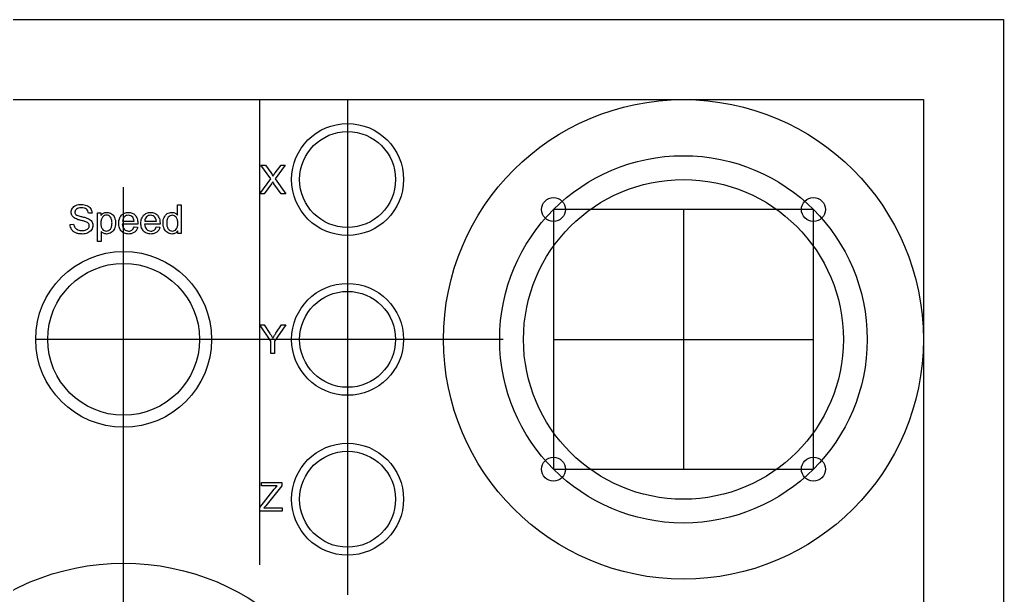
# Model space of a CAD drawing. Header units: millimetres. Extents: x 39 to 249, y 35 to 175.
# Drawn here: x 126.2 to 249.2, y 102.5 to 174.5 of the extents above; entities that cross this region are included whole.
import ezdxf

# ---------------------------------------------------------------- set-up
doc = ezdxf.new("R2010")
doc.units = ezdxf.units.MM
doc.layers.get('0').update_dxf_attribs({"linetype": 'CONTINUOUS'})

msp = doc.modelspace()

# ---------------------------------------------------------------- linework, layer by layer
for p, q in [((39.22, 174.54), (249.22, 174.54)), ((249.22, 174.54), (249.22, 34.54)), ((49.22, 164.54), (239.22, 164.54)), ((156.22, 164.54), (156.22, 106.35)), ((167.22, 164.54), (167.22, 102.56)), ((239.22, 164.54), (239.22, 44.54)), ((157.61, 154.61), (156.39, 156.33)), ((156.39, 156.33), (156.96, 156.33)), ((156.96, 156.33), (157.61, 155.41)), ((159.41, 156.33), (158.16, 154.64)), ((158.18, 155.38), (158.9, 156.33)), ((158.9, 156.33), (159.41, 156.33)), ((156.23, 152.75), (157.61, 154.61)), ((157.7, 154), (156.8, 152.75)), ((158.92, 152.75), (158.02, 154.02)), ((158.16, 154.64), (159.51, 152.75)), ((139.22, 44.54), (139.22, 153.6)), ((156.8, 152.75), (156.23, 152.75)), ((159.51, 152.75), (158.92, 152.75)), ((145.96, 150.08), (145.96, 151.36)), ((145.96, 151.36), (146.4, 151.36)), ((146.4, 151.36), (146.4, 147.78)), ((135.27, 150.35), (134.81, 150.32)), ((135.96, 146.79), (135.96, 150.38)), ((135.96, 150.38), (136.37, 150.38)), ((136.37, 150.38), (136.37, 150.04)), ((209.22, 150.79), (209.22, 118.29)), ((132.53, 148.93), (132.97, 148.97)), ((140.99, 148.97), (139.05, 148.97)), ((139.08, 149.33), (140.53, 149.33)), ((143.77, 148.97), (141.83, 148.97)), ((141.86, 149.33), (143.31, 149.33)), ((136.4, 148.05), (136.4, 146.79)), ((140.52, 148.62), (140.97, 148.56)), ((143.3, 148.62), (143.76, 148.56)), ((145.99, 147.78), (145.99, 148.11)), ((146.4, 147.78), (145.99, 147.78)), ((136.4, 146.79), (135.96, 146.79)), ((157.61, 134.3), (156.23, 136.36)), ((156.23, 136.36), (156.81, 136.36)), ((156.81, 136.36), (157.51, 135.28)), ((159.51, 136.36), (158.08, 134.3)), ((158.27, 135.31), (158.96, 136.36)), ((158.96, 136.36), (159.51, 136.36)), ((186.66, 134.54), (128.22, 134.54)), ((157.61, 132.78), (157.61, 134.3)), ((158.08, 134.3), (158.08, 132.78)), ((192.97, 134.54), (225.47, 134.54)), ((158.08, 132.78), (157.61, 132.78)), ((156.23, 113.5), (158.06, 115.79)), ((156.44, 116.21), (156.44, 116.64)), ((156.44, 116.64), (159, 116.64)), ((158.43, 116.21), (156.44, 116.21)), ((159, 116.21), (156.99, 113.73)), ((159, 116.64), (159, 116.21)), ((156.23, 113.06), (156.23, 113.5)), ((156.99, 113.73), (156.77, 113.48)), ((156.77, 113.48), (159.06, 113.48)), ((159.06, 113.48), (159.06, 113.06)), ((159.06, 113.06), (156.23, 113.06))]:
    msp.add_line(p, q)
msp.add_lwpolyline([(192.97, 118.29), (225.47, 118.29), (225.47, 150.79), (192.97, 150.79)], close=True)
for centre, radius in [((209.22, 134.54), 30), ((167.22, 154.54), 7), ((167.22, 154.54), 6), ((209.22, 134.54), 22.98), ((209.22, 134.54), 20), ((192.97, 150.79), 1.5), ((225.47, 150.79), 1.5), ((139.22, 134.54), 11), ((139.22, 134.54), 9.5), ((167.22, 134.54), 7), ((167.22, 134.54), 6), ((167.22, 114.54), 7), ((167.22, 114.54), 6), ((192.97, 118.29), 1.5), ((225.47, 118.29), 1.5), ((139.22, 76.54), 30)]:
    msp.add_circle(centre, radius)
for points, knots in [([(157.61, 155.41), (157.67, 155.33), (157.77, 155.18), (157.86, 155.03), (157.89, 154.97)], [0, 0, 0, 0, 0.03064257, 0.0525626, 0.0525626, 0.0525626, 0.0525626]), ([(157.89, 154.97), (157.94, 155.04), (158.03, 155.18), (158.13, 155.31), (158.18, 155.38)], [0, 0, 0, 0, 0.02385257, 0.04965976, 0.04965976, 0.04965976, 0.04965976]), ([(157.87, 154.26), (157.83, 154.21), (157.78, 154.12), (157.72, 154.03), (157.7, 154)], [0, 0, 0, 0, 0.01940918, 0.03183459, 0.03183459, 0.03183459, 0.03183459]), ([(158.02, 154.02), (158, 154.06), (157.94, 154.14), (157.89, 154.22), (157.87, 154.26)], [0, 0, 0, 0, 0.01381338, 0.02857783, 0.02857783, 0.02857783, 0.02857783]), ([(132.82, 150.94), (132.87, 151.02), (133, 151.17), (133.17, 151.26), (133.26, 151.3)], [0, 0, 0, 0, 0.02806026, 0.05810036, 0.05810036, 0.05810036, 0.05810036]), ([(133.26, 151.3), (133.37, 151.34), (133.58, 151.41), (133.81, 151.42), (133.92, 151.42)], [0, 0, 0, 0, 0.03250493, 0.06712456, 0.06712456, 0.06712456, 0.06712456]), ([(133.92, 151.42), (134.05, 151.42), (134.29, 151.41), (134.52, 151.33), (134.62, 151.29)], [0, 0, 0, 0, 0.03758192, 0.07170917, 0.07170917, 0.07170917, 0.07170917]), ([(134.62, 151.29), (134.72, 151.25), (134.9, 151.16), (135.03, 151), (135.09, 150.92)], [0, 0, 0, 0, 0.03120446, 0.06075912, 0.06075912, 0.06075912, 0.06075912]), ([(132.66, 150.44), (132.67, 150.53), (132.68, 150.71), (132.77, 150.86), (132.82, 150.94)], [0, 0, 0, 0, 0.02649511, 0.05352488, 0.05352488, 0.05352488, 0.05352488]), ([(132.79, 149.99), (132.75, 150.06), (132.68, 150.2), (132.67, 150.36), (132.66, 150.44)], [0, 0, 0, 0, 0.02310005, 0.04677764, 0.04677764, 0.04677764, 0.04677764]), ([(133.31, 150.85), (133.26, 150.79), (133.15, 150.69), (133.13, 150.54), (133.12, 150.47)], [0, 0, 0, 0, 0.02277703, 0.04395425, 0.04395425, 0.04395425, 0.04395425]), ([(133.12, 150.47), (133.12, 150.41), (133.13, 150.29), (133.22, 150.2), (133.26, 150.15)], [0, 0, 0, 0, 0.01791909, 0.03551004, 0.03551004, 0.03551004, 0.03551004]), ([(133.26, 150.15), (133.34, 150.11), (133.56, 149.98), (133.81, 149.93), (133.97, 149.9)], [0, 0, 0, 0, 0.02771981, 0.07619273, 0.07619273, 0.07619273, 0.07619273]), ([(133.94, 151.01), (133.81, 151), (133.59, 151), (133.4, 150.89), (133.31, 150.85)], [0, 0, 0, 0, 0.03734796, 0.06543398, 0.06543398, 0.06543398, 0.06543398]), ([(134.56, 150.83), (134.48, 150.88), (134.29, 151), (134.07, 151), (133.94, 151.01)], [0, 0, 0, 0, 0.02920653, 0.06568919, 0.06568919, 0.06568919, 0.06568919]), ([(134.81, 150.32), (134.8, 150.42), (134.76, 150.62), (134.63, 150.76), (134.56, 150.83)], [0, 0, 0, 0, 0.0308476, 0.05809241, 0.05809241, 0.05809241, 0.05809241]), ([(135.09, 150.92), (135.14, 150.83), (135.24, 150.66), (135.26, 150.46), (135.27, 150.35)], [0, 0, 0, 0, 0.02937694, 0.05963985, 0.05963985, 0.05963985, 0.05963985]), ([(136.37, 150.04), (136.41, 150.1), (136.5, 150.22), (136.63, 150.3), (136.69, 150.34)], [0, 0, 0, 0, 0.02294964, 0.04389238, 0.04389238, 0.04389238, 0.04389238]), ([(137.08, 150.09), (136.98, 150.08), (136.79, 150.05), (136.65, 149.9), (136.58, 149.83)], [0, 0, 0, 0, 0.02726014, 0.05770356, 0.05770356, 0.05770356, 0.05770356]), ([(136.69, 150.34), (136.75, 150.36), (136.89, 150.43), (137.04, 150.43), (137.12, 150.43)], [0, 0, 0, 0, 0.02106299, 0.04469118, 0.04469118, 0.04469118, 0.04469118]), ([(137.56, 149.84), (137.49, 149.92), (137.36, 150.05), (137.17, 150.08), (137.08, 150.09)], [0, 0, 0, 0, 0.02902421, 0.05607272, 0.05607272, 0.05607272, 0.05607272]), ([(137.12, 150.43), (137.22, 150.43), (137.43, 150.41), (137.61, 150.31), (137.7, 150.26)], [0, 0, 0, 0, 0.03154071, 0.06173948, 0.06173948, 0.06173948, 0.06173948]), ([(137.7, 150.26), (137.78, 150.2), (137.95, 150.07), (138.04, 149.88), (138.09, 149.78)], [0, 0, 0, 0, 0.03034198, 0.06228648, 0.06228648, 0.06228648, 0.06228648]), ([(138.6, 149.06), (138.61, 149.26), (138.63, 149.63), (138.84, 149.93), (138.94, 150.07)], [0, 0, 0, 0, 0.0587128, 0.1089822, 0.1089822, 0.1089822, 0.1089822]), ([(138.94, 150.07), (139.06, 150.18), (139.31, 150.39), (139.64, 150.42), (139.81, 150.43)], [0, 0, 0, 0, 0.04724184, 0.09677848, 0.09677848, 0.09677848, 0.09677848]), ([(139.82, 150.07), (139.72, 150.06), (139.53, 150.05), (139.38, 149.93), (139.31, 149.87)], [0, 0, 0, 0, 0.02831934, 0.05592095, 0.05592095, 0.05592095, 0.05592095]), ([(139.81, 150.43), (139.97, 150.42), (140.3, 150.39), (140.54, 150.18), (140.66, 150.08)], [0, 0, 0, 0, 0.04806304, 0.09419, 0.09419, 0.09419, 0.09419]), ([(140.36, 149.82), (140.28, 149.89), (140.13, 150.04), (139.92, 150.06), (139.82, 150.07)], [0, 0, 0, 0, 0.03072252, 0.06171402, 0.06171402, 0.06171402, 0.06171402]), ([(140.66, 150.08), (140.76, 149.94), (140.96, 149.64), (140.98, 149.28), (140.99, 149.08)], [0, 0, 0, 0, 0.0492546, 0.1068539, 0.1068539, 0.1068539, 0.1068539]), ([(141.38, 149.06), (141.39, 149.26), (141.41, 149.63), (141.62, 149.93), (141.72, 150.07)], [0, 0, 0, 0, 0.0587128, 0.1089822, 0.1089822, 0.1089822, 0.1089822]), ([(141.72, 150.07), (141.84, 150.18), (142.09, 150.39), (142.42, 150.42), (142.59, 150.43)], [0, 0, 0, 0, 0.04724184, 0.09677848, 0.09677848, 0.09677848, 0.09677848]), ([(142.6, 150.07), (142.5, 150.06), (142.31, 150.05), (142.16, 149.93), (142.09, 149.87)], [0, 0, 0, 0, 0.02831934, 0.05592095, 0.05592095, 0.05592095, 0.05592095]), ([(142.59, 150.43), (142.76, 150.42), (143.08, 150.39), (143.32, 150.18), (143.44, 150.08)], [0, 0, 0, 0, 0.04806304, 0.09419, 0.09419, 0.09419, 0.09419]), ([(143.14, 149.82), (143.06, 149.89), (142.91, 150.04), (142.7, 150.06), (142.6, 150.07)], [0, 0, 0, 0, 0.03072252, 0.06171402, 0.06171402, 0.06171402, 0.06171402]), ([(143.44, 150.08), (143.54, 149.94), (143.74, 149.64), (143.76, 149.28), (143.77, 149.08)], [0, 0, 0, 0, 0.0492546, 0.1068539, 0.1068539, 0.1068539, 0.1068539]), ([(144.28, 149.78), (144.33, 149.88), (144.42, 150.07), (144.58, 150.2), (144.67, 150.27)], [0, 0, 0, 0, 0.03226972, 0.06284055, 0.06284055, 0.06284055, 0.06284055]), ([(144.67, 150.27), (144.76, 150.31), (144.94, 150.41), (145.14, 150.43), (145.24, 150.43)], [0, 0, 0, 0, 0.03017693, 0.06092327, 0.06092327, 0.06092327, 0.06092327]), ([(145.29, 150.07), (145.19, 150.06), (145, 150.04), (144.87, 149.9), (144.8, 149.83)], [0, 0, 0, 0, 0.02754331, 0.05598322, 0.05598322, 0.05598322, 0.05598322]), ([(145.24, 150.43), (145.32, 150.43), (145.47, 150.42), (145.6, 150.36), (145.66, 150.34)], [0, 0, 0, 0, 0.02229323, 0.04324201, 0.04324201, 0.04324201, 0.04324201]), ([(145.79, 149.82), (145.72, 149.89), (145.58, 150.04), (145.38, 150.06), (145.29, 150.07)], [0, 0, 0, 0, 0.02954133, 0.05788249, 0.05788249, 0.05788249, 0.05788249]), ([(145.66, 150.34), (145.72, 150.3), (145.83, 150.23), (145.92, 150.13), (145.96, 150.08)], [0, 0, 0, 0, 0.02012923, 0.0396334, 0.0396334, 0.0396334, 0.0396334]), ([(132.72, 148.29), (132.67, 148.39), (132.56, 148.59), (132.54, 148.82), (132.53, 148.93)], [0, 0, 0, 0, 0.03348792, 0.06794109, 0.06794109, 0.06794109, 0.06794109]), ([(133.17, 149.66), (133.09, 149.7), (132.94, 149.79), (132.84, 149.93), (132.79, 149.99)], [0, 0, 0, 0, 0.02695823, 0.05114545, 0.05114545, 0.05114545, 0.05114545]), ([(132.97, 148.97), (132.98, 148.89), (133.01, 148.73), (133.08, 148.6), (133.12, 148.53)], [0, 0, 0, 0, 0.02500822, 0.04680576, 0.04680576, 0.04680576, 0.04680576]), ([(133.86, 149.43), (133.72, 149.47), (133.48, 149.52), (133.26, 149.62), (133.17, 149.66)], [0, 0, 0, 0, 0.04348091, 0.0727225, 0.0727225, 0.0727225, 0.0727225]), ([(134.5, 149.26), (134.42, 149.28), (134.21, 149.35), (134, 149.4), (133.86, 149.43)], [0, 0, 0, 0, 0.02421852, 0.06608958, 0.06608958, 0.06608958, 0.06608958]), ([(133.97, 149.9), (134.14, 149.86), (134.4, 149.8), (134.66, 149.7), (134.76, 149.67)], [0, 0, 0, 0, 0.05019029, 0.08252179, 0.08252179, 0.08252179, 0.08252179]), ([(134.82, 149.05), (134.78, 149.09), (134.69, 149.18), (134.56, 149.23), (134.5, 149.26)], [0, 0, 0, 0, 0.01735527, 0.03887813, 0.03887813, 0.03887813, 0.03887813]), ([(134.76, 149.67), (134.86, 149.62), (135.04, 149.53), (135.17, 149.37), (135.23, 149.3)], [0, 0, 0, 0, 0.03169019, 0.05938908, 0.05938908, 0.05938908, 0.05938908]), ([(134.92, 148.75), (134.91, 148.81), (134.91, 148.91), (134.85, 149), (134.82, 149.05)], [0, 0, 0, 0, 0.01596536, 0.0314486, 0.0314486, 0.0314486, 0.0314486]), ([(135.23, 149.3), (135.27, 149.23), (135.36, 149.07), (135.37, 148.89), (135.37, 148.79)], [0, 0, 0, 0, 0.02626635, 0.05365075, 0.05365075, 0.05365075, 0.05365075]), ([(136.58, 149.83), (136.52, 149.72), (136.38, 149.49), (136.37, 149.22), (136.36, 149.06)], [0, 0, 0, 0, 0.03604417, 0.08047166, 0.08047166, 0.08047166, 0.08047166]), ([(136.36, 149.06), (136.37, 148.92), (136.37, 148.65), (136.51, 148.42), (136.57, 148.32)], [0, 0, 0, 0, 0.04381193, 0.07784975, 0.07784975, 0.07784975, 0.07784975]), ([(137.77, 149.1), (137.76, 149.25), (137.76, 149.52), (137.62, 149.74), (137.56, 149.84)], [0, 0, 0, 0, 0.04363362, 0.07809477, 0.07809477, 0.07809477, 0.07809477]), ([(137.56, 148.33), (137.62, 148.44), (137.76, 148.67), (137.76, 148.95), (137.77, 149.1)], [0, 0, 0, 0, 0.03525268, 0.08074948, 0.08074948, 0.08074948, 0.08074948]), ([(138.22, 149.1), (138.21, 148.97), (138.2, 148.72), (138.11, 148.49), (138.07, 148.38)], [0, 0, 0, 0, 0.03797949, 0.07347816, 0.07347816, 0.07347816, 0.07347816]), ([(138.09, 149.78), (138.12, 149.67), (138.2, 149.45), (138.21, 149.22), (138.22, 149.1)], [0, 0, 0, 0, 0.03403613, 0.06979676, 0.06979676, 0.06979676, 0.06979676]), ([(138.93, 148.07), (138.84, 148.21), (138.63, 148.5), (138.61, 148.86), (138.6, 149.06)], [0, 0, 0, 0, 0.0489463, 0.1057435, 0.1057435, 0.1057435, 0.1057435]), ([(139.05, 148.97), (139.07, 148.84), (139.09, 148.6), (139.23, 148.4), (139.3, 148.31)], [0, 0, 0, 0, 0.03841265, 0.07087308, 0.07087308, 0.07087308, 0.07087308]), ([(139.31, 149.87), (139.24, 149.79), (139.12, 149.64), (139.09, 149.43), (139.08, 149.33)], [0, 0, 0, 0, 0.02859223, 0.05985941, 0.05985941, 0.05985941, 0.05985941]), ([(140.53, 149.33), (140.51, 149.43), (140.49, 149.6), (140.4, 149.75), (140.36, 149.82)], [0, 0, 0, 0, 0.02917104, 0.05238246, 0.05238246, 0.05238246, 0.05238246]), ([(140.99, 149.08), (140.99, 149.07), (140.99, 149.03), (140.99, 148.99), (140.99, 148.97)], [0, 0, 0, 0, 0.00488319, 0.01172158, 0.01172158, 0.01172158, 0.01172158]), ([(141.71, 148.07), (141.62, 148.21), (141.41, 148.5), (141.39, 148.86), (141.38, 149.06)], [0, 0, 0, 0, 0.0489463, 0.1057435, 0.1057435, 0.1057435, 0.1057435]), ([(141.83, 148.97), (141.85, 148.84), (141.87, 148.6), (142.01, 148.4), (142.08, 148.31)], [0, 0, 0, 0, 0.03841265, 0.07087308, 0.07087308, 0.07087308, 0.07087308]), ([(142.09, 149.87), (142.03, 149.79), (141.9, 149.64), (141.87, 149.43), (141.86, 149.33)], [0, 0, 0, 0, 0.02859223, 0.05985941, 0.05985941, 0.05985941, 0.05985941]), ([(143.31, 149.33), (143.3, 149.43), (143.28, 149.6), (143.18, 149.75), (143.14, 149.82)], [0, 0, 0, 0, 0.02917104, 0.05238246, 0.05238246, 0.05238246, 0.05238246]), ([(143.77, 149.08), (143.77, 149.07), (143.77, 149.03), (143.77, 148.99), (143.77, 148.97)], [0, 0, 0, 0, 0.00488319, 0.01172158, 0.01172158, 0.01172158, 0.01172158]), ([(144.15, 149.08), (144.15, 149.2), (144.16, 149.44), (144.24, 149.67), (144.28, 149.78)], [0, 0, 0, 0, 0.0371589, 0.07195628, 0.07195628, 0.07195628, 0.07195628]), ([(144.29, 148.37), (144.25, 148.48), (144.16, 148.71), (144.15, 148.95), (144.15, 149.08)], [0, 0, 0, 0, 0.03462692, 0.0723026, 0.0723026, 0.0723026, 0.0723026]), ([(144.8, 149.83), (144.74, 149.73), (144.61, 149.5), (144.6, 149.23), (144.6, 149.08)], [0, 0, 0, 0, 0.03416591, 0.07905233, 0.07905233, 0.07905233, 0.07905233]), ([(144.6, 149.08), (144.6, 148.93), (144.61, 148.66), (144.75, 148.43), (144.81, 148.33)], [0, 0, 0, 0, 0.04383348, 0.07855455, 0.07855455, 0.07855455, 0.07855455]), ([(146, 149.04), (145.99, 149.2), (145.99, 149.48), (145.85, 149.72), (145.79, 149.82)], [0, 0, 0, 0, 0.04642654, 0.08191521, 0.08191521, 0.08191521, 0.08191521]), ([(145.8, 148.32), (145.85, 148.42), (145.99, 148.64), (145.99, 148.9), (146, 149.04)], [0, 0, 0, 0, 0.03336968, 0.07581421, 0.07581421, 0.07581421, 0.07581421]), ([(133.24, 147.86), (133.13, 147.92), (132.93, 148.02), (132.79, 148.2), (132.72, 148.29)], [0, 0, 0, 0, 0.03424449, 0.06759406, 0.06759406, 0.06759406, 0.06759406]), ([(133.12, 148.53), (133.17, 148.48), (133.27, 148.36), (133.41, 148.29), (133.48, 148.25)], [0, 0, 0, 0, 0.02147807, 0.04598026, 0.04598026, 0.04598026, 0.04598026]), ([(134.05, 147.72), (133.9, 147.73), (133.62, 147.73), (133.36, 147.82), (133.24, 147.86)], [0, 0, 0, 0, 0.04478734, 0.08306384, 0.08306384, 0.08306384, 0.08306384]), ([(133.48, 148.25), (133.57, 148.22), (133.74, 148.16), (133.93, 148.15), (134.03, 148.15)], [0, 0, 0, 0, 0.02713528, 0.05624829, 0.05624829, 0.05624829, 0.05624829]), ([(134.03, 148.15), (134.11, 148.15), (134.28, 148.15), (134.43, 148.2), (134.51, 148.23)], [0, 0, 0, 0, 0.02559208, 0.04873374, 0.04873374, 0.04873374, 0.04873374]), ([(134.74, 147.86), (134.63, 147.82), (134.41, 147.74), (134.17, 147.73), (134.05, 147.72)], [0, 0, 0, 0, 0.03422209, 0.07079832, 0.07079832, 0.07079832, 0.07079832]), ([(134.51, 148.23), (134.57, 148.25), (134.69, 148.31), (134.78, 148.4), (134.82, 148.45)], [0, 0, 0, 0, 0.02046312, 0.03837468, 0.03837468, 0.03837468, 0.03837468]), ([(135.21, 148.26), (135.15, 148.17), (135.02, 148.01), (134.84, 147.91), (134.74, 147.86)], [0, 0, 0, 0, 0.03002696, 0.06190976, 0.06190976, 0.06190976, 0.06190976]), ([(134.82, 148.45), (134.85, 148.5), (134.9, 148.59), (134.91, 148.7), (134.92, 148.75)], [0, 0, 0, 0, 0.01652921, 0.03268964, 0.03268964, 0.03268964, 0.03268964]), ([(135.37, 148.79), (135.37, 148.7), (135.35, 148.51), (135.26, 148.34), (135.21, 148.26)], [0, 0, 0, 0, 0.02804027, 0.05687299, 0.05687299, 0.05687299, 0.05687299]), ([(136.69, 147.82), (136.64, 147.85), (136.53, 147.91), (136.45, 148.01), (136.4, 148.05)], [0, 0, 0, 0, 0.01905277, 0.03724435, 0.03724435, 0.03724435, 0.03724435]), ([(136.57, 148.32), (136.64, 148.25), (136.77, 148.12), (136.96, 148.1), (137.06, 148.09)], [0, 0, 0, 0, 0.02870113, 0.05603595, 0.05603595, 0.05603595, 0.05603595]), ([(137.09, 147.72), (137.02, 147.73), (136.88, 147.73), (136.75, 147.79), (136.69, 147.82)], [0, 0, 0, 0, 0.02097215, 0.04081714, 0.04081714, 0.04081714, 0.04081714]), ([(137.06, 148.09), (137.15, 148.1), (137.35, 148.12), (137.49, 148.26), (137.56, 148.33)], [0, 0, 0, 0, 0.02788796, 0.05744262, 0.05744262, 0.05744262, 0.05744262]), ([(137.66, 147.89), (137.57, 147.84), (137.39, 147.75), (137.19, 147.73), (137.09, 147.72)], [0, 0, 0, 0, 0.0306867, 0.06031928, 0.06031928, 0.06031928, 0.06031928]), ([(138.07, 148.38), (138.02, 148.28), (137.92, 148.09), (137.74, 147.96), (137.66, 147.89)], [0, 0, 0, 0, 0.03314439, 0.06482217, 0.06482217, 0.06482217, 0.06482217]), ([(139.83, 147.72), (139.66, 147.74), (139.32, 147.76), (139.06, 147.97), (138.93, 148.07)], [0, 0, 0, 0, 0.05174156, 0.09894571, 0.09894571, 0.09894571, 0.09894571]), ([(139.3, 148.31), (139.37, 148.25), (139.53, 148.11), (139.73, 148.09), (139.84, 148.09)], [0, 0, 0, 0, 0.0297662, 0.06008741, 0.06008741, 0.06008741, 0.06008741]), ([(140.58, 147.94), (140.47, 147.88), (140.24, 147.74), (139.98, 147.73), (139.83, 147.72)], [0, 0, 0, 0, 0.03695849, 0.07846132, 0.07846132, 0.07846132, 0.07846132]), ([(139.84, 148.09), (139.91, 148.09), (140.06, 148.1), (140.19, 148.18), (140.25, 148.21)], [0, 0, 0, 0, 0.02262363, 0.0437507, 0.0437507, 0.0437507, 0.0437507]), ([(140.25, 148.21), (140.3, 148.26), (140.43, 148.38), (140.49, 148.53), (140.52, 148.62)], [0, 0, 0, 0, 0.02250046, 0.04927848, 0.04927848, 0.04927848, 0.04927848]), ([(140.97, 148.56), (140.93, 148.44), (140.85, 148.2), (140.67, 148.03), (140.58, 147.94)], [0, 0, 0, 0, 0.0385171, 0.07453767, 0.07453767, 0.07453767, 0.07453767]), ([(142.62, 147.72), (142.44, 147.74), (142.1, 147.76), (141.84, 147.97), (141.71, 148.07)], [0, 0, 0, 0, 0.05174156, 0.09894571, 0.09894571, 0.09894571, 0.09894571]), ([(142.08, 148.31), (142.15, 148.25), (142.31, 148.11), (142.51, 148.09), (142.62, 148.09)], [0, 0, 0, 0, 0.0297662, 0.06008741, 0.06008741, 0.06008741, 0.06008741]), ([(142.62, 148.09), (142.69, 148.09), (142.84, 148.1), (142.97, 148.18), (143.03, 148.21)], [0, 0, 0, 0, 0.02262363, 0.0437507, 0.0437507, 0.0437507, 0.0437507]), ([(143.36, 147.94), (143.25, 147.88), (143.02, 147.74), (142.76, 147.73), (142.62, 147.72)], [0, 0, 0, 0, 0.03695849, 0.07846132, 0.07846132, 0.07846132, 0.07846132]), ([(143.03, 148.21), (143.09, 148.26), (143.21, 148.38), (143.27, 148.53), (143.3, 148.62)], [0, 0, 0, 0, 0.02250046, 0.04927848, 0.04927848, 0.04927848, 0.04927848]), ([(143.76, 148.56), (143.71, 148.44), (143.63, 148.2), (143.45, 148.03), (143.36, 147.94)], [0, 0, 0, 0, 0.0385171, 0.07453767, 0.07453767, 0.07453767, 0.07453767]), ([(144.69, 147.89), (144.61, 147.96), (144.44, 148.09), (144.34, 148.28), (144.29, 148.37)], [0, 0, 0, 0, 0.03084808, 0.06308055, 0.06308055, 0.06308055, 0.06308055]), ([(145.26, 147.72), (145.16, 147.73), (144.96, 147.75), (144.78, 147.85), (144.69, 147.89)], [0, 0, 0, 0, 0.03005981, 0.06017572, 0.06017572, 0.06017572, 0.06017572]), ([(144.81, 148.33), (144.88, 148.26), (145.02, 148.12), (145.21, 148.1), (145.31, 148.09)], [0, 0, 0, 0, 0.02942591, 0.05680138, 0.05680138, 0.05680138, 0.05680138]), ([(145.99, 148.11), (145.9, 148), (145.71, 147.77), (145.41, 147.74), (145.26, 147.72)], [0, 0, 0, 0, 0.04200696, 0.08515173, 0.08515173, 0.08515173, 0.08515173]), ([(145.31, 148.09), (145.4, 148.1), (145.59, 148.12), (145.73, 148.25), (145.8, 148.32)], [0, 0, 0, 0, 0.02728514, 0.05574353, 0.05574353, 0.05574353, 0.05574353]), ([(157.87, 134.68), (157.93, 134.78), (158.06, 134.99), (158.19, 135.2), (158.27, 135.31)], [0, 0, 0, 0, 0.03476246, 0.07433249, 0.07433249, 0.07433249, 0.07433249]), ([(157.51, 135.28), (157.57, 135.18), (157.7, 134.99), (157.82, 134.78), (157.87, 134.68)], [0, 0, 0, 0, 0.03566757, 0.0706437, 0.0706437, 0.0706437, 0.0706437]), ([(158.06, 115.79), (158.13, 115.87), (158.24, 116.01), (158.37, 116.15), (158.43, 116.21)], [0, 0, 0, 0, 0.02972732, 0.05642279, 0.05642279, 0.05642279, 0.05642279])]:
    msp.add_open_spline(points, degree=3, knots=knots)

doc.saveas('drawing.dxf')
